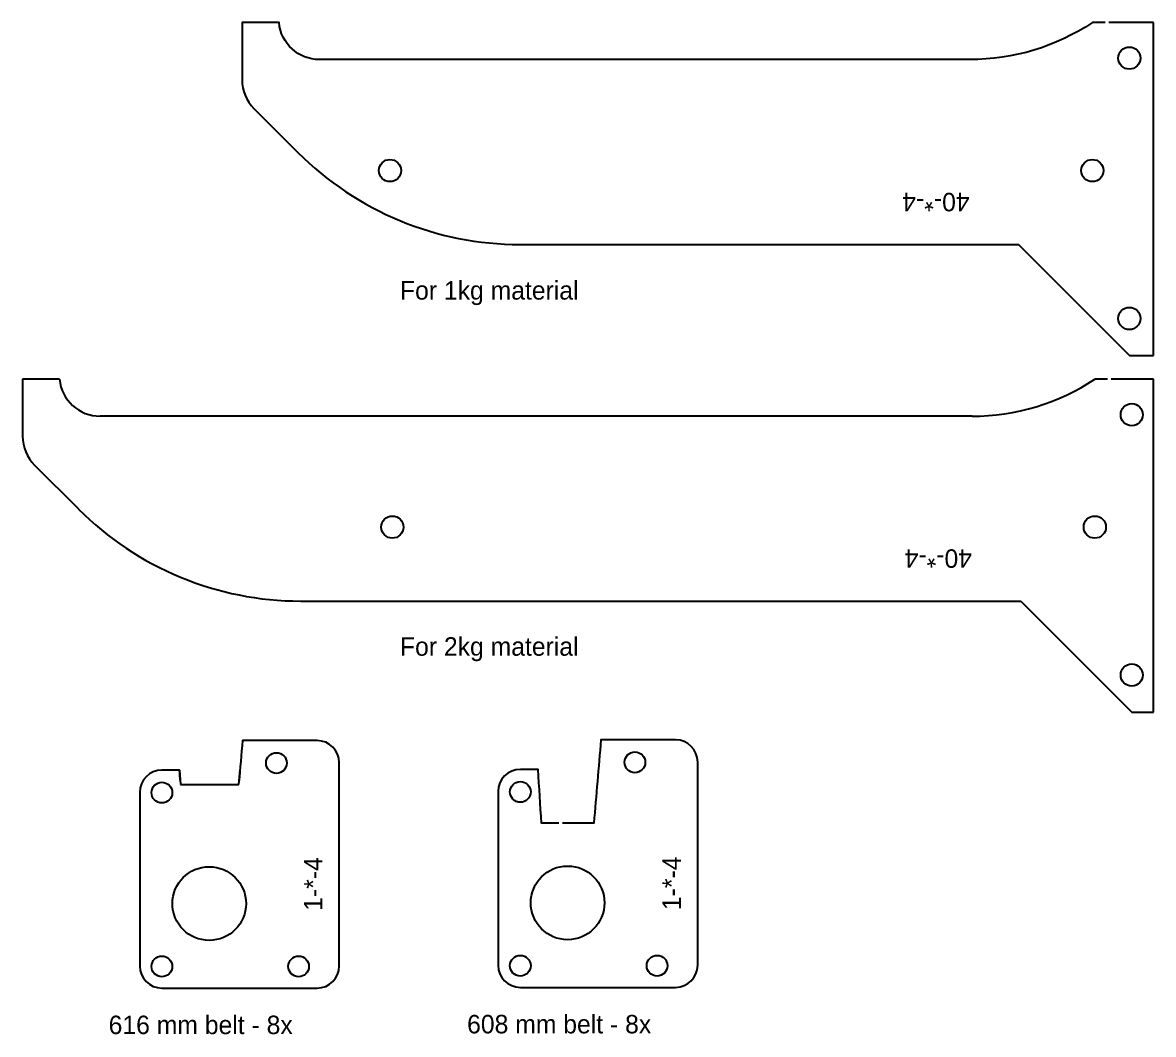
# Model space of a CAD drawing. Extents: x 573 to 951, y 367 to 673.
# Drawn here: x 797.9 to 950.9, y 376.5 to 513.3 of the extents above; entities that cross this region are included whole.
import ezdxf

# ---------------------------------------------------------------- set-up
doc = ezdxf.new("R2010")
doc.units = 0
doc.layers.get('0').update_dxf_attribs({"linetype": 'CONTINUOUS'})
for name, color, linetype in [('graviranje', 3, 'CONTINUOUS'), ('holes', 5, 'CONTINUOUS'), ('izrez', 7, 'CONTINUOUS')]:
    doc.layers.add(name, color=color, linetype=linetype)

msp = doc.modelspace()

# ---------------------------------------------------------------- linework, layer by layer
for p, q in [((950.86, 468.31), (950.86, 513.31)), ((950.86, 420.1), (950.86, 465.1)), ((819.17, 412.22), (819.3, 410.29)), ((827.16, 410.29), (827.36, 412.27)), ((819.3, 410.29), (827.16, 410.29))]:
    msp.add_line(p, q)
at = {"layer": 'holes'}
for centre in [(947.61, 508.51), (847.61, 493.31), (942.61, 493.31), (947.61, 473.31), (947.94, 460.3), (847.94, 445.1), (942.94, 445.1), (947.94, 425.1)]:
    msp.add_circle(centre, 1.5, dxfattribs=at)
at = {"layer": 'holes', "linetype": 'Continuous'}
for centre in [(823.17, 394.2), (871.64, 394.3)]:
    msp.add_circle(centre, 4.98, dxfattribs=at)
at = {"layer": 'holes'}
for points in [[(830.86, 413.21), (830.86, 412.43), (831.49, 411.81), (832.26, 411.8), (833.03, 411.8), (833.66, 412.43), (833.66, 413.2), (833.67, 413.97), (833.04, 414.6), (832.27, 414.6), (831.5, 414.61), (830.87, 413.98), (830.86, 413.21)], [(879.34, 413.31), (879.34, 412.53), (879.96, 411.9), (880.74, 411.9), (881.51, 411.9), (882.14, 412.52), (882.14, 413.3), (882.15, 414.07), (881.52, 414.7), (880.75, 414.7), (879.97, 414.7), (879.35, 414.08), (879.34, 413.31)], [(815.37, 409.21), (815.37, 408.43), (815.99, 407.81), (816.76, 407.8), (817.54, 407.8), (818.17, 408.42), (818.17, 409.2), (818.17, 409.97), (817.55, 410.6), (816.77, 410.6), (816, 410.61), (815.37, 409.98), (815.37, 409.21)], [(863.85, 409.31), (863.84, 408.53), (864.47, 407.9), (865.24, 407.9), (866.01, 407.9), (866.64, 408.52), (866.65, 409.3), (866.65, 410.07), (866.02, 410.7), (865.25, 410.7), (864.48, 410.7), (863.85, 410.08), (863.85, 409.31)], [(815.37, 385.71), (815.37, 384.93), (815.99, 384.31), (816.76, 384.3), (817.54, 384.3), (818.17, 384.93), (818.17, 385.7), (818.17, 386.47), (817.55, 387.1), (816.77, 387.1), (816, 387.11), (815.37, 386.48), (815.37, 385.71)], [(833.87, 385.71), (833.86, 384.93), (834.49, 384.31), (835.26, 384.3), (836.03, 384.3), (836.66, 384.93), (836.66, 385.7), (836.67, 386.47), (836.04, 387.1), (835.27, 387.1), (834.5, 387.11), (833.87, 386.48), (833.87, 385.71)], [(863.85, 385.81), (863.84, 385.03), (864.47, 384.4), (865.24, 384.4), (866.01, 384.4), (866.64, 385.02), (866.65, 385.8), (866.65, 386.57), (866.02, 387.2), (865.25, 387.2), (864.48, 387.2), (863.85, 386.58), (863.85, 385.81)], [(882.34, 385.81), (882.34, 385.03), (882.96, 384.4), (883.74, 384.4), (884.51, 384.4), (885.14, 385.02), (885.14, 385.8), (885.14, 386.57), (884.52, 387.2), (883.75, 387.2), (882.97, 387.2), (882.34, 386.58), (882.34, 385.81)]]:
    msp.add_open_spline(points, degree=3, knots=[0, 0, 0, 0, 1, 1, 1, 2, 2, 2, 3, 3, 3, 4, 4, 4, 4], dxfattribs=at)
at = {"layer": 'izrez', "color": 0}
for p, q in [((802.94, 465.1), (797.94, 465.1)), ((797.94, 465.1), (797.94, 457.38)), ((944.66, 465.1), (942.94, 465.1)), ((950.86, 465.1), (945.16, 465.1)), ((926.35, 460.1), (808.41, 460.1)), ((799.55, 453.49), (805.49, 447.55)), ((835.54, 435.1), (932.94, 435.1)), ((932.94, 435.1), (947.94, 420.1)), ((947.94, 420.1), (950.86, 420.1))]:
    msp.add_line(p, q, dxfattribs=at)
msp.add_lwpolyline([(944.34, 513.31), (942.61, 513.31, -0.147477), (926.03, 508.31), (838.09, 508.31, -0.387795), (832.61, 513.31), (827.61, 513.31), (827.61, 505.59, 0.198912), (829.22, 501.7), (835.16, 495.76, 0.198912), (865.22, 483.31), (932.61, 483.31), (947.61, 468.31), (950.86, 468.31)], format="xyb", dxfattribs=at)
msp.add_lwpolyline([(950.86, 513.31), (944.84, 513.31)], dxfattribs=at)
for centre, radius, start, end in [((808.41, 465.6), 5.5, 185.2159, 270), ((926.35, 490.1), 30, 270, 303.5573), ((803.44, 457.38), 5.5, 180, 225), ((835.54, 477.6), 42.5, 225, 270)]:
    msp.add_arc(centre, radius, start, end, dxfattribs=at)
at = {"layer": 'izrez'}
for points, knots in [([(819.27, 410.66), (819.24, 411.18), (819.2, 411.71), (819.17, 412.24), (818.37, 412.24), (817.57, 412.24), (816.77, 412.24), (815.11, 412.24), (813.77, 410.89), (813.77, 409.24), (813.77, 401.42), (813.77, 393.59), (813.77, 385.77), (813.77, 384.12), (815.11, 382.77), (816.77, 382.77), (823.77, 382.77), (830.77, 382.77), (837.76, 382.77), (839.42, 382.77), (840.76, 384.12), (840.76, 385.77), (840.76, 394.93), (840.76, 404.08), (840.76, 413.24), (840.76, 414.89), (839.42, 416.24), (837.76, 416.24), (834.4, 416.24), (831.04, 416.24), (827.67, 416.24), (827.51, 414.36), (827.35, 412.49), (827.19, 410.62)], [1.10759, 1.10759, 1.10759, 1.10759, 1.32547, 1.32547, 1.32547, 2.32547, 2.32547, 2.32547, 3.32547, 3.32547, 3.32547, 4.32547, 4.32547, 4.32547, 5.32547, 5.32547, 5.32547, 6.32547, 6.32547, 6.32547, 7.32547, 7.32547, 7.32547, 8.32547, 8.32547, 8.32547, 9.32547, 9.32547, 9.32547, 10.32547, 10.32547, 10.32547, 10.825162, 10.825162, 10.825162, 10.825162]), ([(870.45, 405.09), (869.67, 405.09), (868.89, 405.09), (868.11, 405.09), (867.96, 407.5), (867.8, 409.92), (867.65, 412.34), (866.85, 412.34), (866.05, 412.34), (865.25, 412.34), (863.59, 412.34), (862.25, 410.99), (862.25, 409.34), (862.25, 401.51), (862.25, 393.69), (862.25, 385.87), (862.25, 384.21), (863.59, 382.87), (865.25, 382.87), (872.24, 382.87), (879.24, 382.87), (886.24, 382.87), (887.9, 382.87), (889.24, 384.21), (889.24, 385.87), (889.24, 395.03), (889.24, 404.18), (889.24, 413.34), (889.24, 414.99), (887.9, 416.34), (886.24, 416.34), (882.88, 416.34), (879.51, 416.34), (876.15, 416.34), (875.83, 412.59), (875.51, 408.84), (875.18, 405.09), (873.77, 405.09), (872.36, 405.09), (870.95, 405.09)], [0, 0, 0, 0, 0.330175, 0.330175, 0.330175, 1.330175, 1.330175, 1.330175, 2.330175, 2.330175, 2.330175, 3.330175, 3.330175, 3.330175, 4.330175, 4.330175, 4.330175, 5.330175, 5.330175, 5.330175, 6.330175, 6.330175, 6.330175, 7.330175, 7.330175, 7.330175, 8.330175, 8.330175, 8.330175, 9.330175, 9.330175, 9.330175, 10.330175, 10.330175, 10.330175, 11.330175, 11.330175, 11.330175, 11.929286, 11.929286, 11.929286, 11.929286])]:
    msp.add_open_spline(points, degree=3, knots=knots, dxfattribs=at)

# ---------------------------------------------------------------- texts
at = {"char_height": 2.5, "attachment_point": 1}
for s, insert, width in [('{For 1kg material}', (848.97, 478.36), 80.3228), ('{For 2kg material}', (848.97, 430.21), 80.3228), ('{608 mm belt - 8x}', (858.05, 379.15), 57.6756), ('{616 mm belt - 8x}', (809.57, 379.05), 57.6756)]:
    msp.add_mtext(s, dxfattribs=dict(at, insert=insert, width=width))
at = {"layer": 'graviranje'}
for s, rotation, p in [('40-*-4', 180, (926.01, 490.3)), ('40-*-4', 180, (926.33, 442.1)), ('1-*-4', 90, (838.49, 393.22)), ('1-*-4', 90, (886.97, 393.32))]:
    msp.add_text(s, height=2.5, rotation=rotation, dxfattribs=at).set_placement(p)

doc.saveas('drawing.dxf')
